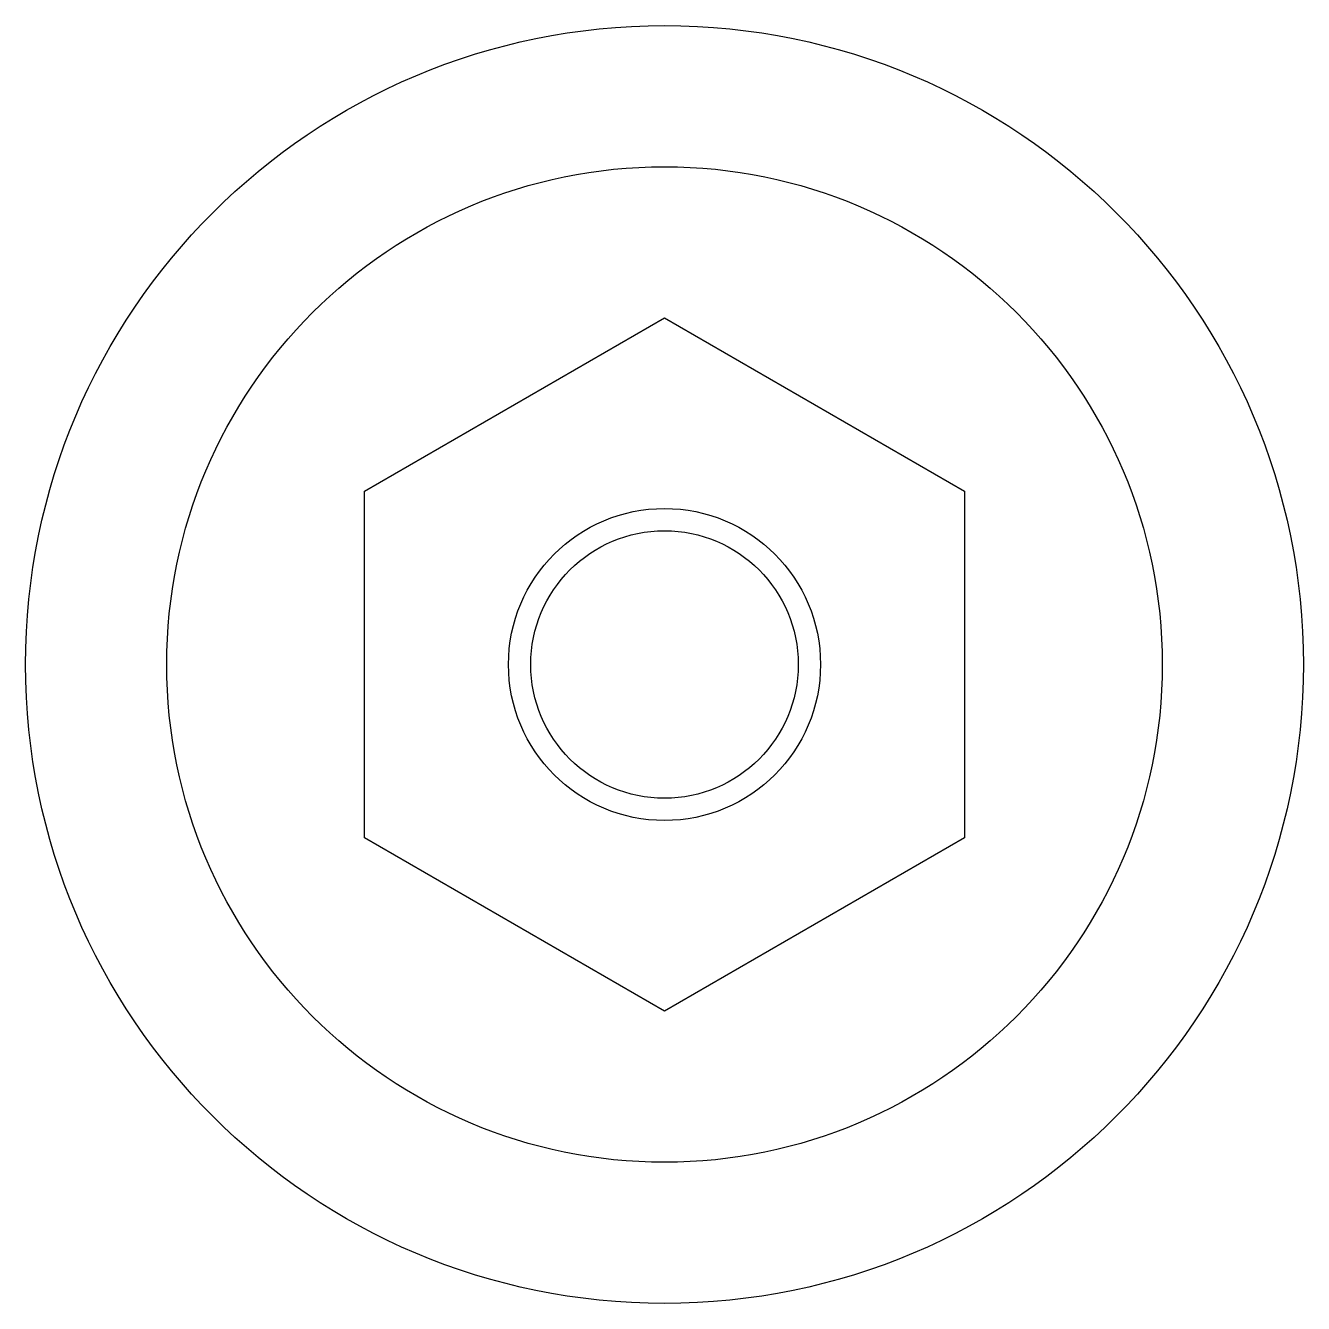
# Model space of a CAD drawing. Header units: millimetres. Extents: x -21.5 to 21.5, y -21.5 to 21.5.
import ezdxf

# ---------------------------------------------------------------- set-up
doc = ezdxf.new("R2010")
doc.units = ezdxf.units.MM
doc.layers.get('0').update_dxf_attribs({"linetype": 'CONTINUOUS'})

msp = doc.modelspace()

# ---------------------------------------------------------------- linework, layer by layer
msp.add_lwpolyline([(0, 11.662), (10.1, 5.831), (10.1, -5.831), (0, -11.662), (-10.1, -5.831), (-10.1, 5.831)], close=True)
for radius in [21.5, 16.75, 5.25, 4.5]:
    msp.add_circle((0, 0), radius)

doc.saveas('drawing.dxf')
